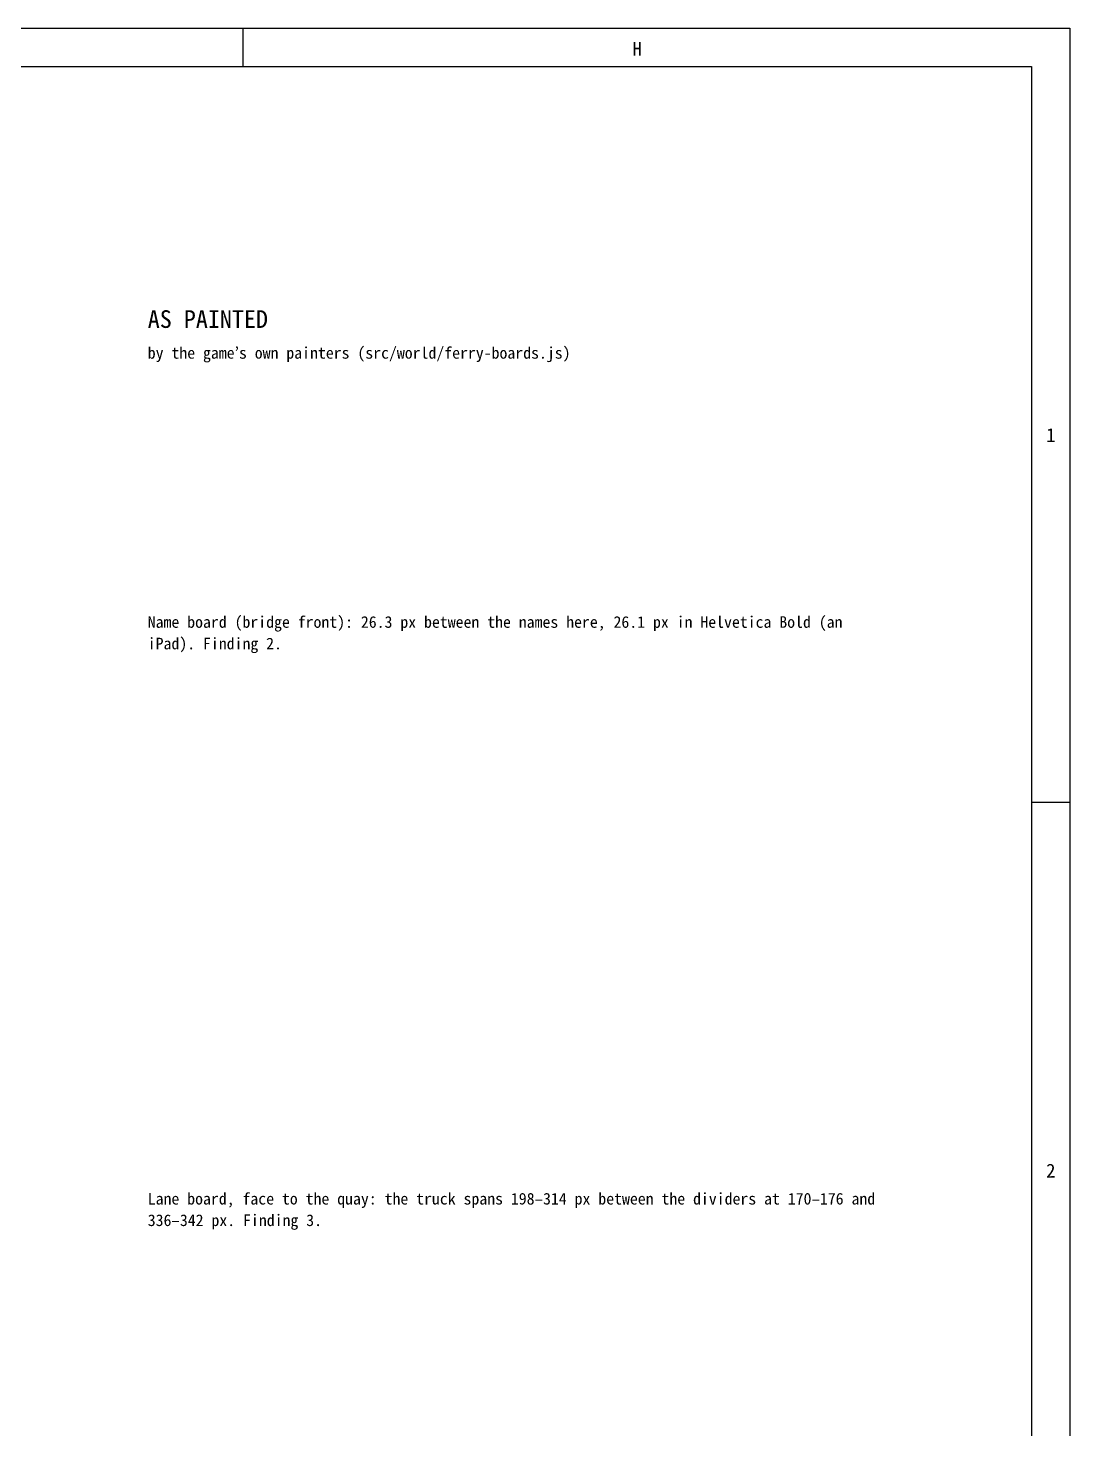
# Model space of a CAD drawing. Extents: x 5 to 836, y 5 to 589.
# Drawn here: x 700.4 to 836, y 406.8 to 589 of the extents above; entities that cross this region are included whole.
import ezdxf
from ezdxf.enums import TextEntityAlignment as Align

# ---------------------------------------------------------------- set-up
doc = ezdxf.new("R2010")
doc.units = 0
for name, color, linetype in [('FRAME', 7, 'CONTINUOUS'), ('RESOLVED-TEXT', 3, 'CONTINUOUS'), ('TEXT', 7, 'CONTINUOUS'), ('THIN', 7, 'CONTINUOUS')]:
    doc.layers.add(name, color=color, linetype=linetype)

msp = doc.modelspace()

# ---------------------------------------------------------------- linework, layer by layer
at = {"layer": 'FRAME'}
for p, q in [((10, 584), (831, 584)), ((831, 584), (831, 10))]:
    msp.add_line(p, q, dxfattribs=at)
at = {"layer": 'THIN'}
for p, q in [((5, 589), (836, 589)), ((728.38, 589), (728.38, 584)), ((836, 589), (836, 5)), ((831, 488.33), (836, 488.33))]:
    msp.add_line(p, q, dxfattribs=at)

# ---------------------------------------------------------------- texts
at = {"layer": 'RESOLVED-TEXT'}
for s, p in [('Name board (bridge front): 26.3 px between the names here, 26.1 px in Helvetica Bold (an', (716, 511)), ('iPad). Finding 2.', (716, 508.2)), ('Lane board, face to the quay: the truck spans 198–314 px between the dividers at 170–176 and', (716, 436)), ('336–342 px. Finding 3.', (716, 433.2))]:
    msp.add_text(s, height=1.51, dxfattribs=at).set_placement(p)
at = {"layer": 'TEXT'}
for s, p in [('H', (779.69, 585.4)), ('1', (833.5, 535.17)), ('2', (833.5, 439.5))]:
    msp.add_text(s, height=1.8, dxfattribs=at).set_placement(p, align=Align.CENTER)
for s, height, p in [('AS PAINTED', 2.3, (716, 550)), ('by the game’s own painters (src/world/ferry-boards.js)', 1.51, (716, 546))]:
    msp.add_text(s, height=height, dxfattribs=at).set_placement(p)

doc.saveas('drawing.dxf')
